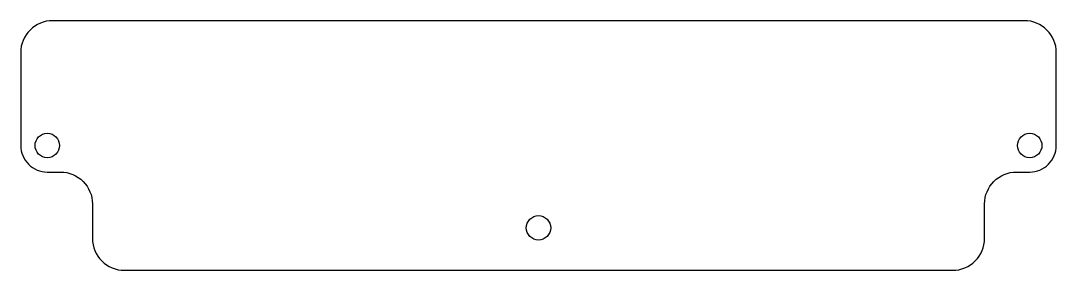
# Model space of a CAD drawing. Header units: millimetres. Extents: x -48.8 to 48.7, y 51 to 74.5.
import ezdxf

# ---------------------------------------------------------------- set-up
doc = ezdxf.new("R2010")
doc.units = ezdxf.units.MM
doc.layers.get('0').update_dxf_attribs({"linetype": 'CONTINUOUS'})

msp = doc.modelspace()

# ---------------------------------------------------------------- linework, layer by layer
msp.add_lwpolyline([(39, 51, 0.414214), (42, 54), (42, 57.255, -0.414214), (45, 60.255), (46.25, 60.255, 0.414214), (48.75, 62.755), (48.75, 71.51, 0.414214), (45.75, 74.51), (-45.75, 74.51, 0.414214), (-48.75, 71.51), (-48.75, 62.755, 0.414214), (-46.25, 60.255), (-45, 60.255, -0.414214), (-42, 57.255), (-42, 54, 0.414214), (-39, 51)], format="xyb", close=True)
for centre in [(-46.25, 62.755), (46.25, 62.755), (0, 55)]:
    msp.add_circle(centre, 1.15)

doc.saveas('drawing.dxf')
